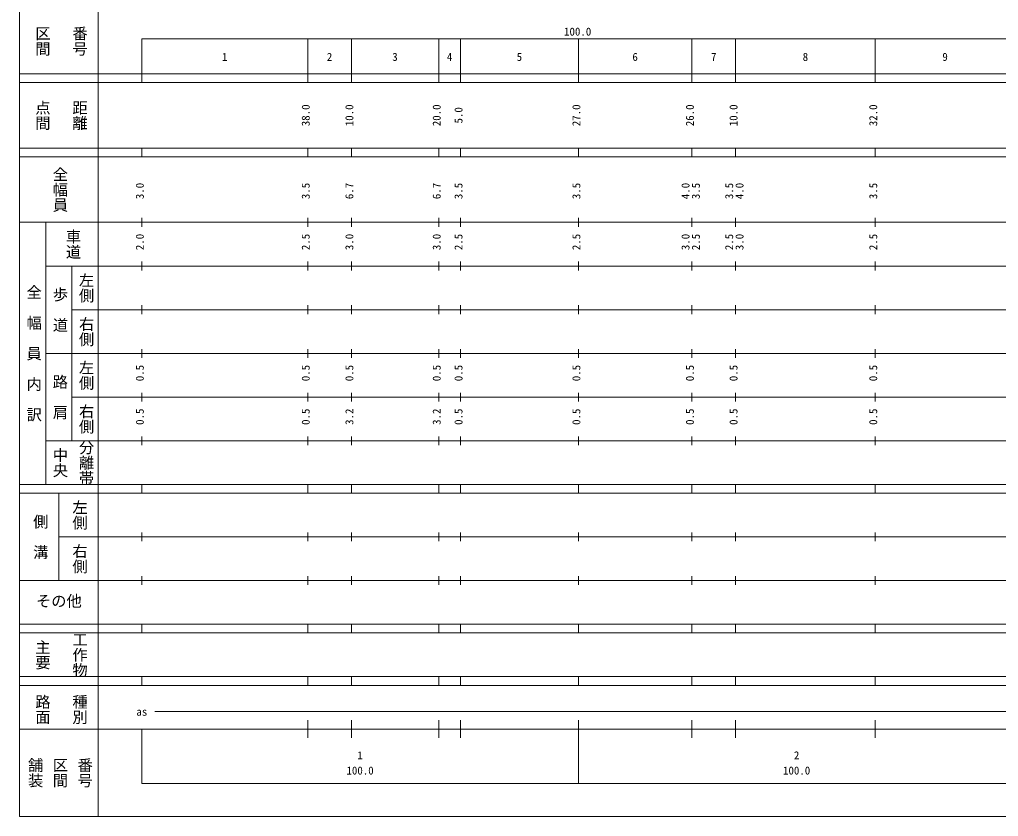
# Model space of a CAD drawing. Units: millimetres on the paper, enlarged 1000 times. Extents: x 40000 to 680000, y 20000 to 380000.
# Drawn here: x 40000 to 264215, y 20000 to 202409 of the extents above; entities that cross this region are included whole.
import ezdxf
from ezdxf.enums import TextEntityAlignment as Align

# ---------------------------------------------------------------- set-up
doc = ezdxf.new("R2010")
doc.units = ezdxf.units.MM
doc.header["$LTSCALE"] = 1000
doc.layers.add('S-SUV', color=7, linetype='Continuous', lineweight=13)
doc.styles.add('@ＭＳ ゴシック', font='')
doc.styles.add('ＭＳ ゴシック', font='')
doc.styles.get('@ＭＳ ゴシック').set_extended_font_data('@MS Gothic')
doc.styles.get('ＭＳ ゴシック').set_extended_font_data('MS Gothic')

msp = doc.modelspace()

# ---------------------------------------------------------------- linework, layer by layer
at = {"layer": 'S-SUV'}
for p, q in [((40000, 380000), (40000, 20000)), ((58000, 370000), (58000, 20000)), ((68000, 198000), (579000, 198000)), ((68000, 198000), (68000, 188000)), ((106000, 188000), (106000, 198000)), ((116000, 188000), (116000, 198000)), ((136000, 188000), (136000, 198000)), ((141000, 188000), (141000, 198000)), ((168000, 188000), (168000, 198000)), ((194000, 188000), (194000, 198000)), ((204000, 188000), (204000, 198000)), ((236000, 188000), (236000, 198000)), ((40000, 190000), (579000, 190000)), ((40000, 188000), (579000, 188000)), ((40000, 173000), (579000, 173000)), ((68000, 171000), (68000, 173000)), ((106000, 171000), (106000, 173000)), ((116000, 171000), (116000, 173000)), ((136000, 171000), (136000, 173000)), ((141000, 171000), (141000, 173000)), ((168000, 171000), (168000, 173000)), ((194000, 171000), (194000, 173000)), ((204000, 171000), (204000, 173000)), ((236000, 171000), (236000, 173000)), ((40000, 171000), (579000, 171000)), ((68000, 155000), (68000, 157000)), ((106000, 155000), (106000, 157000)), ((116000, 155000), (116000, 157000)), ((136000, 155000), (136000, 157000)), ((141000, 155000), (141000, 157000)), ((168000, 155000), (168000, 157000)), ((194000, 155000), (194000, 157000)), ((204000, 155000), (204000, 157000)), ((236000, 155000), (236000, 157000)), ((40000, 156000), (579000, 156000)), ((46000, 96000), (46000, 156000)), ((46000, 146000), (579000, 146000)), ((52000, 146000), (52000, 106000)), ((68000, 145000), (68000, 147000)), ((106000, 145000), (106000, 147000)), ((116000, 145000), (116000, 147000)), ((136000, 145000), (136000, 147000)), ((141000, 145000), (141000, 147000)), ((168000, 145000), (168000, 147000)), ((194000, 145000), (194000, 147000)), ((204000, 145000), (204000, 147000)), ((236000, 145000), (236000, 147000)), ((68000, 135000), (68000, 137000)), ((106000, 135000), (106000, 137000)), ((116000, 135000), (116000, 137000)), ((136000, 135000), (136000, 137000)), ((141000, 135000), (141000, 137000)), ((168000, 135000), (168000, 137000)), ((194000, 135000), (194000, 137000)), ((204000, 135000), (204000, 137000)), ((236000, 135000), (236000, 137000)), ((52000, 136000), (579000, 136000)), ((46000, 126000), (579000, 126000)), ((68000, 125000), (68000, 127000)), ((106000, 125000), (106000, 127000)), ((116000, 125000), (116000, 127000)), ((136000, 125000), (136000, 127000)), ((141000, 125000), (141000, 127000)), ((168000, 125000), (168000, 127000)), ((194000, 125000), (194000, 127000)), ((204000, 125000), (204000, 127000)), ((236000, 125000), (236000, 127000)), ((68000, 115000), (68000, 117000)), ((106000, 115000), (106000, 117000)), ((116000, 115000), (116000, 117000)), ((136000, 115000), (136000, 117000)), ((141000, 115000), (141000, 117000)), ((168000, 115000), (168000, 117000)), ((194000, 115000), (194000, 117000)), ((204000, 115000), (204000, 117000)), ((236000, 115000), (236000, 117000)), ((52000, 116000), (579000, 116000)), ((46000, 106000), (579000, 106000)), ((68000, 105000), (68000, 107000)), ((106000, 105000), (106000, 107000)), ((116000, 105000), (116000, 107000)), ((136000, 105000), (136000, 107000)), ((141000, 105000), (141000, 107000)), ((168000, 105000), (168000, 107000)), ((194000, 105000), (194000, 107000)), ((204000, 105000), (204000, 107000)), ((236000, 105000), (236000, 107000)), ((40000, 96000), (579000, 96000)), ((68000, 94000), (68000, 96000)), ((106000, 94000), (106000, 96000)), ((116000, 94000), (116000, 96000)), ((136000, 94000), (136000, 96000)), ((141000, 94000), (141000, 96000)), ((168000, 94000), (168000, 96000)), ((194000, 94000), (194000, 96000)), ((204000, 94000), (204000, 96000)), ((236000, 94000), (236000, 96000)), ((40000, 94000), (579000, 94000)), ((49000, 94000), (49000, 74000)), ((49000, 84000), (579000, 84000)), ((68000, 83000), (68000, 85000)), ((106000, 83000), (106000, 85000)), ((116000, 83000), (116000, 85000)), ((136000, 83000), (136000, 85000)), ((141000, 83000), (141000, 85000)), ((168000, 83000), (168000, 85000)), ((194000, 83000), (194000, 85000)), ((204000, 83000), (204000, 85000)), ((236000, 83000), (236000, 85000)), ((40000, 74000), (579000, 74000)), ((68000, 73000), (68000, 75000)), ((106000, 73000), (106000, 75000)), ((116000, 73000), (116000, 75000)), ((136000, 73000), (136000, 75000)), ((141000, 73000), (141000, 75000)), ((168000, 73000), (168000, 75000)), ((194000, 73000), (194000, 75000)), ((204000, 73000), (204000, 75000)), ((236000, 73000), (236000, 75000)), ((40000, 64000), (579000, 64000)), ((68000, 62000), (68000, 64000)), ((106000, 62000), (106000, 64000)), ((116000, 62000), (116000, 64000)), ((136000, 62000), (136000, 64000)), ((141000, 62000), (141000, 64000)), ((168000, 62000), (168000, 64000)), ((194000, 62000), (194000, 64000)), ((204000, 62000), (204000, 64000)), ((236000, 62000), (236000, 64000)), ((40000, 62000), (579000, 62000)), ((40000, 52000), (579000, 52000)), ((68000, 50000), (68000, 52000)), ((106000, 50000), (106000, 52000)), ((116000, 50000), (116000, 52000)), ((136000, 50000), (136000, 52000)), ((141000, 50000), (141000, 52000)), ((168000, 50000), (168000, 52000)), ((194000, 50000), (194000, 52000)), ((204000, 50000), (204000, 52000)), ((236000, 50000), (236000, 52000)), ((40000, 50000), (579000, 50000)), ((71000, 44000), (565000, 44000)), ((106000, 38000), (106000, 42000)), ((116000, 38000), (116000, 42000)), ((136000, 38000), (136000, 42000)), ((141000, 38000), (141000, 42000)), ((168000, 27500), (168000, 42000)), ((194000, 38000), (194000, 42000)), ((204000, 38000), (204000, 42000)), ((236000, 38000), (236000, 42000)), ((40000, 40000), (579000, 40000)), ((68000, 40000), (68000, 27500)), ((68000, 27500), (579000, 27500)), ((40000, 20000), (680000, 20000))]:
    msp.add_line(p, q, dxfattribs=at)

# ---------------------------------------------------------------- texts
for s, height, rotation, style, p in [('区間', 2566, 270, '@ＭＳ ゴシック', (43250, 201000)), ('番号', 2566, 270, '@ＭＳ ゴシック', (51750, 201000)), ('点間', 2566, 270, '@ＭＳ ゴシック', (43250, 184000)), ('距離', 2566, 270, '@ＭＳ ゴシック', (51750, 184000)), ('38.0', 1833, 90, 'ＭＳ ゴシック', (107000, 178000)), ('10.0', 1833, 90, 'ＭＳ ゴシック', (117000, 178000)), ('20.0', 1833, 90, 'ＭＳ ゴシック', (137000, 178000)), ('5.0', 1833, 90, 'ＭＳ ゴシック', (142000, 178625)), ('27.0', 1833, 90, 'ＭＳ ゴシック', (169000, 178000)), ('26.0', 1833, 90, 'ＭＳ ゴシック', (195000, 178000)), ('10.0', 1833, 90, 'ＭＳ ゴシック', (205000, 178000)), ('32.0', 1833, 90, 'ＭＳ ゴシック', (237000, 178000)), ('全幅員', 2566, 270, '@ＭＳ ゴシック', (47250, 168750)), ('3.0', 1833, 90, 'ＭＳ ゴシック', (69000, 161299)), ('3.5', 1833, 90, 'ＭＳ ゴシック', (107000, 161299)), ('6.7', 1833, 90, 'ＭＳ ゴシック', (117000, 161299)), ('6.7', 1833, 90, 'ＭＳ ゴシック', (137000, 161299)), ('3.5', 1833, 90, 'ＭＳ ゴシック', (142000, 161299)), ('3.5', 1833, 90, 'ＭＳ ゴシック', (169000, 161299)), ('4.0', 1833, 90, 'ＭＳ ゴシック', (194000, 161299)), ('3.5', 1833, 90, 'ＭＳ ゴシック', (196370, 161299)), ('3.5', 1833, 90, 'ＭＳ ゴシック', (204000, 161299)), ('4.0', 1833, 90, 'ＭＳ ゴシック', (206370, 161299)), ('3.5', 1833, 90, 'ＭＳ ゴシック', (237000, 161299)), ('車道', 2566, 270, '@ＭＳ ゴシック', (50250, 154500)), ('2.0', 1833, 90, 'ＭＳ ゴシック', (69000, 149625)), ('2.5', 1833, 90, 'ＭＳ ゴシック', (107000, 149625)), ('3.0', 1833, 90, 'ＭＳ ゴシック', (117000, 149625)), ('3.0', 1833, 90, 'ＭＳ ゴシック', (137000, 149625)), ('2.5', 1833, 90, 'ＭＳ ゴシック', (142000, 149625)), ('2.5', 1833, 90, 'ＭＳ ゴシック', (169000, 149625)), ('3.0', 1833, 90, 'ＭＳ ゴシック', (194000, 149625)), ('2.5', 1833, 90, 'ＭＳ ゴシック', (196370, 149625)), ('2.5', 1833, 90, 'ＭＳ ゴシック', (204000, 149625)), ('3.0', 1833, 90, 'ＭＳ ゴシック', (206370, 149625)), ('2.5', 1833, 90, 'ＭＳ ゴシック', (237000, 149625)), ('左側', 2566, 270, '@ＭＳ ゴシック', (53250, 144500)), ('全\u3000幅\u3000員\u3000内\u3000訳', 2566, 270, '@ＭＳ ゴシック', (41250, 141750)), ('歩\u3000道', 2566, 270, '@ＭＳ ゴシック', (47250, 141250)), ('右側', 2566, 270, '@ＭＳ ゴシック', (53250, 134500)), ('左側', 2566, 270, '@ＭＳ ゴシック', (53250, 124500)), ('路\u3000肩', 2566, 270, '@ＭＳ ゴシック', (47250, 121250)), ('0.5', 1833, 90, 'ＭＳ ゴシック', (69000, 119625)), ('0.5', 1833, 90, 'ＭＳ ゴシック', (107000, 119625)), ('0.5', 1833, 90, 'ＭＳ ゴシック', (117000, 119625)), ('0.5', 1833, 90, 'ＭＳ ゴシック', (137000, 119625)), ('0.5', 1833, 90, 'ＭＳ ゴシック', (142000, 119625)), ('0.5', 1833, 90, 'ＭＳ ゴシック', (169000, 119625)), ('0.5', 1833, 90, 'ＭＳ ゴシック', (195000, 119625)), ('0.5', 1833, 90, 'ＭＳ ゴシック', (205000, 119625)), ('0.5', 1833, 90, 'ＭＳ ゴシック', (237000, 119625)), ('右側', 2566, 270, '@ＭＳ ゴシック', (53250, 114500)), ('0.5', 1833, 90, 'ＭＳ ゴシック', (69000, 109625)), ('0.5', 1833, 90, 'ＭＳ ゴシック', (107000, 109625)), ('3.2', 1833, 90, 'ＭＳ ゴシック', (117000, 109625)), ('3.2', 1833, 90, 'ＭＳ ゴシック', (137000, 109625)), ('0.5', 1833, 90, 'ＭＳ ゴシック', (142000, 109625)), ('0.5', 1833, 90, 'ＭＳ ゴシック', (169000, 109625)), ('0.5', 1833, 90, 'ＭＳ ゴシック', (195000, 109625)), ('0.5', 1833, 90, 'ＭＳ ゴシック', (205000, 109625)), ('0.5', 1833, 90, 'ＭＳ ゴシック', (237000, 109625)), ('分離帯', 2566, 270, '@ＭＳ ゴシック', (53250, 106250)), ('中央', 2566, 270, '@ＭＳ ゴシック', (47250, 104500)), ('左側', 2566, 270, '@ＭＳ ゴシック', (51750, 92500)), ('側\u3000溝', 2566, 270, '@ＭＳ ゴシック', (42750, 89250)), ('右側', 2566, 270, '@ＭＳ ゴシック', (51750, 82500)), ('工作物', 2566, 270, '@ＭＳ ゴシック', (51750, 62250)), ('主要', 2566, 270, '@ＭＳ ゴシック', (43250, 60500)), ('路面', 2566, 270, '@ＭＳ ゴシック', (43250, 48000)), ('種別', 2566, 270, '@ＭＳ ゴシック', (51750, 48000)), ('舗装', 2566, 270, '@ＭＳ ゴシック', (41583, 33500)), ('区間', 2566, 270, '@ＭＳ ゴシック', (47250, 33500)), ('番号', 2566, 270, '@ＭＳ ゴシック', (52917, 33500))]:
    msp.add_text(s, height=height, rotation=rotation, dxfattribs=dict(at, style=style)).set_placement(p, align=Align.BOTTOM_LEFT)
at = {"layer": 'S-SUV', "style": 'ＭＳ ゴシック'}
for s, height, p in [('100.0', 1833, (164719, 198195)), ('1', 1833, (86375, 192405)), ('2', 1833, (110375, 192405)), ('3', 1833, (125375, 192405)), ('4', 1833, (137875, 192405)), ('5', 1833, (153875, 192405)), ('6', 1833, (180375, 192405)), ('7', 1833, (198375, 192405)), ('8', 1833, (219375, 192405)), ('9', 1833, (251375, 192405)), ('その他', 2566, (43750, 67250)), ('as', 1833, (66750, 42500)), ('1', 1833, (117375, 32523)), ('2', 1833, (217375, 32523)), ('100.0', 1833, (114875, 29033)), ('100.0', 1833, (214875, 29033))]:
    msp.add_text(s, height=height, dxfattribs=at).set_placement(p, align=Align.BOTTOM_LEFT)

doc.saveas('drawing.dxf')
